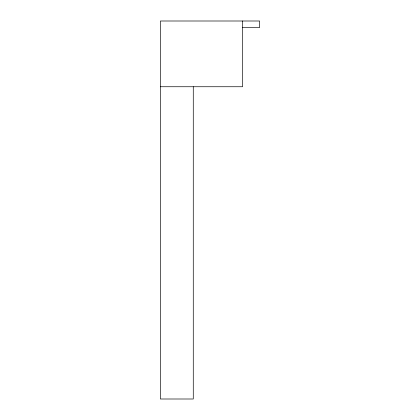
<?xml version="1.0" encoding="UTF-8"?>
<svg xmlns="http://www.w3.org/2000/svg" width="420" height="420" viewBox="0 0 420 420"><rect width="100%" height="100%" fill="white"/><g stroke="black" fill="none" stroke-linecap="round" stroke-linejoin="round"><path stroke-width="0.63" d="M242.55 27.573L259.597 27.573L259.597 21L160.403 21L160.403 399L193.274 399L193.274 86.74M160.403 86.74L242.576 86.74L242.576 21"/></g></svg>
